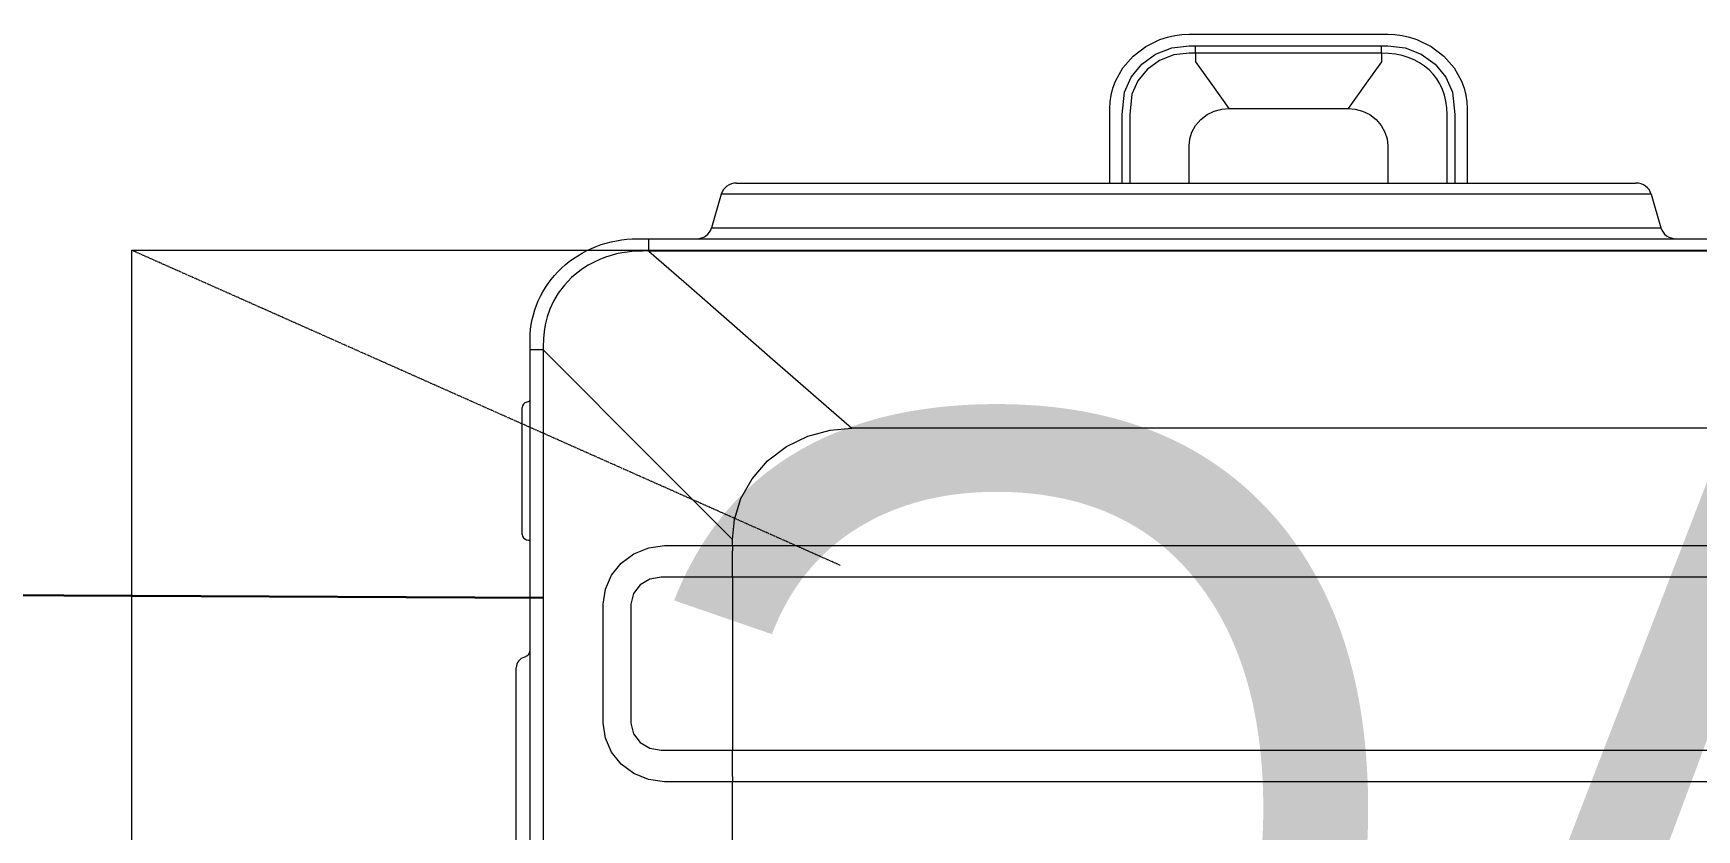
# Model space of a CAD drawing. Header units: millimetres. Extents: x -297 to 39764, y -29258 to 20315.
# Drawn here: x 13789.5 to 14209.3, y -15606.6 to -15405.6 of the extents above; entities that cross this region are included whole.
import ezdxf

# ---------------------------------------------------------------- set-up
doc = ezdxf.new("R2010")
doc.units = ezdxf.units.MM
doc.linetypes.add('DASH', pattern=[0.35, 0.25, -0.1])
doc.layers.get('Defpoints').update_dxf_attribs({"color": 250})
doc.layers.add('.ZT-空调.检修口', color=52, linetype='Continuous')
doc.layers.add('P-轴号.索引', color=53, linetype='Continuous')
for name, color, linetype, lineweight in [('ACS_DLJ_QYG', 1, 'Continuous', 30), ('ACS_DLJ_SWJ', 9, 'Continuous', 0), ('通风道', 251, 'Continuous', 18)]:
    doc.layers.add(name, color=color, linetype=linetype, lineweight=lineweight)
doc.styles.get("Standard").update_dxf_attribs({"font": 'arial.ttf'})
doc.styles.add('文字样式', font='', dxfattribs={"width": 0.75})
doc.styles.get('文字样式').set_extended_font_data('SimSun')
doc.dimstyles.new('沈阳府1-40(轴距)', dxfattribs={"dimscale": 40, "dimtxt": 3, "dimasz": 1, "dimexe": 0.8, "dimexo": 1, "dimgap": 0.5, "dimtad": 1, "dimdec": 0, "dimrnd": 5, "dimtxsty": '文字样式', "dimblk": 'ARCHTICK', "dimcen": 1, "dimdle": 0.55, "dimclrd": 252, "dimclre": 252, "dimclrt": 53, "dimadec": 0, "dimazin": 0, "dimtfac": 1, "dimtdec": 0, "dimtix": 1, "dimtmove": 2, "dimatfit": 3, "dimfxl": 3, "dimfxlon": 1, "dimarcsym": 0})

# ---------------------------------------------------------------- blocks, each defined once
blk = doc.blocks.new('_ArchTick')
at = {"color": 0, "linetype": 'ByBlock', "const_width": 0.4}
blk.add_lwpolyline([(-0.5, -0.5), (0.5, 0.5)], dxfattribs=at)
blk = doc.blocks.new('*D133')
at = {"layer": 'Defpoints', "color": 0, "transparency": 16777216}
for p in [(19861.91, -14429.73), (6861.91, -14765.4), (19861.91, -15864.21)]:
    blk.add_point(p, dxfattribs=at)
at = {"layer": 'P-轴号.索引', "color": 252, "lineweight": -2}
for p, q in [((6861.91, -14549.73), (6861.91, -14397.73)), ((19861.91, -14549.73), (19861.91, -14397.73)), ((6839.91, -14429.73), (19883.91, -14429.73))]:
    blk.add_line(p, q, dxfattribs=at)
at = {"layer": 'P-轴号.索引', "color": 252, "lineweight": -2, "xscale": 40, "yscale": 40, "zscale": 40, "rotation": 180}
blk.add_blockref('_ArchTick', (6861.91, -14429.73), dxfattribs=at)
at = {"layer": 'P-轴号.索引', "color": 252, "lineweight": -2, "xscale": 40, "yscale": 40, "zscale": 40}
blk.add_blockref('_ArchTick', (19861.91, -14429.73), dxfattribs=at)
at = {"layer": 'P-轴号.索引', "color": 53, "insert": (13361.91, -14349.73), "char_height": 120, "attachment_point": 5, "style": '文字样式'}
blk.add_mtext('13000', dxfattribs=at)
blk = doc.blocks.new('*D136')
at = {"layer": 'Defpoints', "color": 0, "transparency": 16777216}
for p in [(12711.91, -14765.4), (12711.91, -15565.4), (15361.91, -15565.4)]:
    blk.add_point(p, dxfattribs=at)
at = {"layer": 'P-轴号.索引', "color": 252, "lineweight": -2}
for p, q in [((12711.91, -14885.4), (12711.91, -14733.4)), ((15361.91, -14885.4), (15361.91, -14733.4)), ((15383.91, -14765.4), (12689.91, -14765.4))]:
    blk.add_line(p, q, dxfattribs=at)
at = {"layer": 'P-轴号.索引', "color": 252, "lineweight": -2, "xscale": 40, "yscale": 40, "zscale": 40, "rotation": 180}
blk.add_blockref('_ArchTick', (12711.91, -14765.4), dxfattribs=at)
at = {"layer": 'P-轴号.索引', "color": 252, "lineweight": -2, "xscale": 40, "yscale": 40, "zscale": 40}
blk.add_blockref('_ArchTick', (15361.91, -14765.4), dxfattribs=at)
at = {"layer": 'P-轴号.索引', "color": 53, "insert": (14036.91, -14685.4), "char_height": 120, "attachment_point": 5, "style": '文字样式'}
blk.add_mtext('2650', dxfattribs=at)
blk = doc.blocks.new('*U4')
at = {"layer": '通风道', "linetype": 'DASH', "extrusion": (-0.00549, -0.003529, 0.999979)}
blk.add_line((571.18, 220.48, 0.09), (749.99, 300, 1.46), dxfattribs=at)
at = {"layer": '通风道', "extrusion": (-0.00549, -0.003529, 0.999979), "elevation": -3.71}
blk.add_lwpolyline([(-0.01, -0.01), (749.99, -0.01), (749.99, 299.99), (-0.01, 299.99)], close=True, dxfattribs=at)
at = {"layer": '通风道'}
blk.add_text('AC', height=200, rotation=0.0004, dxfattribs=at).set_placement((237.45, 58.2))
blk = doc.blocks.new('retrrrrrrrr')
at = {"layer": 'ACS_DLJ_QYG', "color": 250}
blk.add_line((-85782.91379, 19427.12686), (-85349.13621, 19425.17388, 1.04893), dxfattribs=at)
at = {"layer": 'ACS_DLJ_SWJ', "color": 250, "lineweight": 5}
for p, q in [((-85197.09269, 19564.26732, 1.04893), (-85193.49946, 19566.01396, 1.04893)), ((-85193.49946, 19566.01396, 1.04893), (-85191.63209, 19566.60639, 1.04893)), ((-85191.63209, 19566.60639, 1.04893), (-85189.76989, 19567.01642, 1.04893)), ((-85189.76989, 19567.01642, 1.04893), (-85187.94307, 19567.25371, 1.04893)), ((-85187.94307, 19567.25371, 1.04893), (-85186.12316, 19567.32958, 1.04893)), ((-85186.12316, 19567.32958, 1.04893), (-85136.02676, 19567.32958, 1.04893)), ((-85136.02676, 19567.32958, 1.04893), (-85134.20771, 19567.25371, 1.04893)), ((-85134.20771, 19567.25371, 1.04893), (-85132.3809, 19567.01642, 1.04893)), ((-85132.3809, 19567.01642, 1.04893), (-85130.5187, 19566.60639, 1.04893)), ((-85130.5187, 19566.60639, 1.04893), (-85128.65132, 19566.01396, 1.04893)), ((-85128.65132, 19566.01396, 1.04893), (-85125.05809, 19564.26732, 1.04893)), ((-85202.88725, 19558.8466, 1.04893), (-85200.29243, 19561.83946, 1.04893)), ((-85200.29243, 19561.83946, 1.04893), (-85197.09269, 19564.26732, 1.04893)), ((-85198.09542, 19559.78611, 1.04893), (-85194.58503, 19562.30114, 1.04893)), ((-85194.58503, 19562.30114, 1.04893), (-85190.52495, 19563.87989, 1.04893)), ((-85190.00978, 19562.10258, 1.04893), (-85193.60129, 19560.70785, 1.04893)), ((-85190.52495, 19563.87989, 1.04893), (-85186.14387, 19564.43681, 1.04893)), ((-85186.13697, 19562.59171, 1.04893), (-85190.00978, 19562.10258, 1.04893)), ((-85186.14387, 19564.43681, 1.04893), (-85185.3448, 19564.43843, 1.04893)), ((-85185.34221, 19562.59332, 1.04893), (-85186.13697, 19562.59171, 1.04893)), ((-85185.3448, 19564.43843, 1.04893), (-85184.54486, 19564.43843, 1.04893)), ((-85184.54745, 19562.59332, 1.04893), (-85185.34221, 19562.59332, 1.04893)), ((-85184.54745, 19562.8064, 1.04893), (-85184.54659, 19562.98397, 1.04893)), ((-85184.54745, 19562.67403, 1.04893), (-85184.54745, 19562.8064, 1.04893)), ((-85184.54745, 19562.59332, 1.04893), (-85184.54745, 19562.67403, 1.04893)), ((-85171.09441, 19562.59332, 1.04893), (-85184.54745, 19562.59332, 1.04893)), ((-85184.54745, 19562.59332, 1.04893), (-85184.54659, 19562.57556, 1.04893)), ((-85184.54659, 19563.2019, 1.04893), (-85184.54573, 19563.45695, 1.04893)), ((-85184.54659, 19562.98397, 1.04893), (-85184.54659, 19563.2019, 1.04893)), ((-85184.54659, 19562.57556, 1.04893), (-85184.54573, 19562.55619, 1.04893)), ((-85184.54573, 19564.00581, 1.04893), (-85184.54486, 19564.28185, 1.04893)), ((-85184.54573, 19563.73945, 1.04893), (-85184.54573, 19564.00581, 1.04893)), ((-85184.54573, 19563.45695, 1.04893), (-85184.54573, 19563.73945, 1.04893)), ((-85184.54573, 19562.55619, 1.04893), (-85184.54141, 19562.38508, 1.04893)), ((-85184.54486, 19564.43843, 1.04893), (-85179.03594, 19564.43843, 1.04893)), ((-85184.54486, 19564.35933, 1.04893), (-85184.54486, 19564.43843, 1.04893)), ((-85184.54486, 19564.28185, 1.04893), (-85184.54486, 19564.35933, 1.04893)), ((-85184.54141, 19562.38508, 1.04893), (-85184.53796, 19562.12841, 1.04893)), ((-85184.53796, 19562.12841, 1.04893), (-85184.53365, 19561.79264, 1.04893)), ((-85184.53365, 19561.79264, 1.04893), (-85184.53106, 19561.38746, 1.04893)), ((-85179.03594, 19564.43843, 1.04893), (-85173.52614, 19564.43843, 1.04893)), ((-85173.52614, 19564.43843, 1.04893), (-85155.56603, 19564.43843, 1.04893)), ((-85157.64137, 19562.59332, 1.04893), (-85171.09441, 19562.59332, 1.04893)), ((-85149.62564, 19562.59332, 1.04893), (-85157.64137, 19562.59332, 1.04893)), ((-85155.56603, 19564.43843, 1.04893), (-85137.60592, 19564.43843, 1.04893)), ((-85141.61077, 19562.59332, 1.04893), (-85149.62564, 19562.59332, 1.04893)), ((-85139.60705, 19562.59332, 1.04893), (-85141.61077, 19562.59332, 1.04893)), ((-85137.60247, 19562.59332, 1.04893), (-85139.60705, 19562.59332, 1.04893)), ((-85137.61628, 19561.79264, 1.04893), (-85137.61973, 19561.38746, 1.04893)), ((-85137.61283, 19562.12841, 1.04893), (-85137.61628, 19561.79264, 1.04893)), ((-85137.60851, 19562.38508, 1.04893), (-85137.61283, 19562.12841, 1.04893)), ((-85137.6042, 19562.55619, 1.04893), (-85137.60851, 19562.38508, 1.04893)), ((-85137.60592, 19564.43843, 1.04893), (-85136.80599, 19564.43843, 1.04893)), ((-85137.60506, 19564.35933, 1.04893), (-85137.60592, 19564.43843, 1.04893)), ((-85137.60506, 19564.28185, 1.04893), (-85137.60506, 19564.35933, 1.04893)), ((-85137.60506, 19564.00581, 1.04893), (-85137.60506, 19564.28185, 1.04893)), ((-85137.6042, 19563.73945, 1.04893), (-85137.60506, 19564.00581, 1.04893)), ((-85137.6042, 19563.45695, 1.04893), (-85137.6042, 19563.73945, 1.04893)), ((-85137.60333, 19563.2019, 1.04893), (-85137.6042, 19563.45695, 1.04893)), ((-85137.60333, 19562.57556, 1.04893), (-85137.6042, 19562.55619, 1.04893)), ((-85137.60333, 19562.98397, 1.04893), (-85137.60333, 19563.2019, 1.04893)), ((-85137.60333, 19562.8064, 1.04893), (-85137.60333, 19562.98397, 1.04893)), ((-85137.60247, 19562.67403, 1.04893), (-85137.60333, 19562.8064, 1.04893)), ((-85137.60247, 19562.59332, 1.04893), (-85137.60333, 19562.57556, 1.04893)), ((-85137.60247, 19562.59332, 1.04893), (-85137.60247, 19562.67403, 1.04893)), ((-85136.80599, 19564.43843, 1.04893), (-85136.00605, 19564.43681, 1.04893)), ((-85136.00605, 19564.43681, 1.04893), (-85131.62497, 19563.87989, 1.04893)), ((-85131.62497, 19563.87989, 1.04893), (-85127.56231, 19562.29952, 1.04893)), ((-85127.56231, 19562.29952, 1.04893), (-85124.05278, 19559.78449, 1.04893)), ((-85125.05809, 19564.26732, 1.04893), (-85121.8575, 19561.83946, 1.04893)), ((-85121.8575, 19561.83946, 1.04893), (-85119.26353, 19558.8466, 1.04893)), ((-85204.75463, 19555.4857, 1.04893), (-85202.88725, 19558.8466, 1.04893)), ((-85200.78343, 19556.5043, 1.04893), (-85198.09542, 19559.78611, 1.04893)), ((-85196.70438, 19558.48501, 1.04893), (-85199.08088, 19555.58255, 1.04893)), ((-85193.60129, 19560.70785, 1.04893), (-85196.70438, 19558.48501, 1.04893)), ((-85184.53192, 19560.4189, 1.04893), (-85184.53796, 19560.4189, 1.04893)), ((-85184.52674, 19560.4189, 1.04893), (-85184.53192, 19560.4189, 1.04893)), ((-85184.53106, 19561.38746, 1.04893), (-85184.52847, 19560.92578, 1.04893)), ((-85184.52847, 19560.92578, 1.04893), (-85184.52674, 19560.4189, 1.04893)), ((-85184.5207, 19560.40276, 1.04893), (-85184.52674, 19560.4189, 1.04893)), ((-85184.51466, 19560.38823, 1.04893), (-85184.5207, 19560.40276, 1.04893)), ((-85184.51466, 19560.38823, 1.04893), (-85180.23799, 19554.38638, 1.04893)), ((-85137.63526, 19560.38823, 1.04893), (-85141.91279, 19554.38638, 1.04893)), ((-85137.62922, 19560.40276, 1.04893), (-85137.63526, 19560.38823, 1.04893)), ((-85137.62404, 19560.4189, 1.04893), (-85137.62922, 19560.40276, 1.04893)), ((-85137.62145, 19560.92578, 1.04893), (-85137.62404, 19560.4189, 1.04893)), ((-85137.618, 19560.4189, 1.04893), (-85137.62404, 19560.4189, 1.04893)), ((-85137.61973, 19561.38746, 1.04893), (-85137.62145, 19560.92578, 1.04893)), ((-85137.61196, 19560.4189, 1.04893), (-85137.618, 19560.4189, 1.04893)), ((-85124.05278, 19559.78449, 1.04893), (-85121.36476, 19556.50269, 1.04893)), ((-85119.26353, 19558.8466, 1.04893), (-85117.39616, 19555.4857, 1.04893)), ((-85205.82725, 19551.99726, 1.04893), (-85205.38888, 19553.73906, 1.04893)), ((-85205.38888, 19553.73906, 1.04893), (-85204.75463, 19555.4857, 1.04893)), ((-85202.47391, 19552.70431, 1.04893), (-85200.78343, 19556.5043, 1.04893)), ((-85199.08088, 19555.58255, 1.04893), (-85200.57374, 19552.22326, 1.04893)), ((-85180.23799, 19554.38638, 1.04893), (-85176.10371, 19548.58631, 1.04893)), ((-85141.91279, 19554.38638, 1.04893), (-85146.04622, 19548.58631, 1.04893)), ((-85121.36476, 19556.50269, 1.04893), (-85119.67601, 19552.70431, 1.04893)), ((-85117.39616, 19555.4857, 1.04893), (-85116.76105, 19553.73906, 1.04893)), ((-85116.76105, 19553.73906, 1.04893), (-85116.32354, 19551.99726, 1.04893)), ((-85206.16206, 19548.58631, 1.04893), (-85206.08008, 19550.28775, 1.04893)), ((-85206.08008, 19550.28775, 1.04893), (-85205.82725, 19551.99726, 1.04893)), ((-85203.07019, 19547.11087, 1.04893), (-85202.47391, 19552.70431, 1.04893)), ((-85200.57374, 19552.22326, 1.04893), (-85201.09754, 19547.1141, 1.04893)), ((-85119.67601, 19552.70431, 1.04893), (-85119.08059, 19547.11087, 1.04893)), ((-85116.32354, 19551.99726, 1.04893), (-85116.06984, 19550.28775, 1.04893)), ((-85116.06984, 19550.28775, 1.04893), (-85115.98873, 19548.58631, 1.04893)), ((-85206.16206, 19529.78493, 1.04893), (-85206.16206, 19548.58631, 1.04893)), ((-85203.07019, 19539.88218, 1.04893), (-85203.07019, 19547.11087, 1.04893)), ((-85201.09754, 19547.1141, 1.04893), (-85201.09754, 19545.23832, 1.04893)), ((-85201.09754, 19545.23832, 1.04893), (-85201.09754, 19543.36416, 1.04893)), ((-85184.4905, 19544.34402, 1.04893), (-85183.18834, 19545.84206, 1.04893)), ((-85183.18834, 19545.84206, 1.04893), (-85181.58675, 19547.05922, 1.04893)), ((-85181.58675, 19547.05922, 1.04893), (-85179.79186, 19547.92931, 1.04893)), ((-85179.79186, 19547.92931, 1.04893), (-85177.92707, 19548.42973, 1.04893)), ((-85177.92707, 19548.42973, 1.04893), (-85176.10371, 19548.58631, 1.04893)), ((-85176.10371, 19548.58631, 1.04893), (-85161.07496, 19548.58631, 1.04893)), ((-85161.07496, 19548.58631, 1.04893), (-85146.04622, 19548.58631, 1.04893)), ((-85146.04622, 19548.58631, 1.04893), (-85144.22285, 19548.42973, 1.04893)), ((-85144.22285, 19548.42973, 1.04893), (-85142.35806, 19547.92931, 1.04893)), ((-85142.35806, 19547.92931, 1.04893), (-85140.56404, 19547.05922, 1.04893)), ((-85140.56404, 19547.05922, 1.04893), (-85138.96158, 19545.84206, 1.04893)), ((-85138.96158, 19545.84206, 1.04893), (-85137.66029, 19544.34402, 1.04893)), ((-85121.05325, 19544.10026, 1.04893), (-85121.05325, 19547.1141, 1.04893)), ((-85119.08059, 19547.11087, 1.04893), (-85119.08059, 19541.95813, 1.04893)), ((-85115.98873, 19548.58631, 1.04893), (-85115.98873, 19529.78009, 1.04893)), ((-85201.09754, 19543.36416, 1.04893), (-85201.09754, 19529.78493, 1.04893)), ((-85186.12316, 19539.21549, 1.04893), (-85185.95575, 19540.92015, 1.04893)), ((-85185.95575, 19540.92015, 1.04893), (-85185.41987, 19542.66518, 1.04893)), ((-85185.41987, 19542.66518, 1.04893), (-85184.4905, 19544.34402, 1.04893)), ((-85137.66029, 19544.34402, 1.04893), (-85136.73091, 19542.66518, 1.04893)), ((-85136.73091, 19542.66518, 1.04893), (-85136.19417, 19540.92015, 1.04893)), ((-85136.19417, 19540.92015, 1.04893), (-85136.02676, 19539.21549, 1.04893)), ((-85121.05238, 19541.08804, 1.04893), (-85121.05325, 19544.10026, 1.04893)), ((-85121.05238, 19529.78493, 1.04893), (-85121.05238, 19541.08804, 1.04893)), ((-85119.08059, 19541.95813, 1.04893), (-85119.07973, 19536.80538, 1.04893)), ((-85203.07019, 19532.65348, 1.04893), (-85203.07019, 19539.88218, 1.04893)), ((-85186.12316, 19529.78493, 1.04893), (-85186.12316, 19539.21549, 1.04893)), ((-85136.02676, 19539.21549, 1.04893), (-85136.02676, 19529.78493, 1.04893)), ((-85119.07973, 19536.80538, 1.04893), (-85119.07973, 19529.78493, 1.04893)), ((-85203.07019, 19529.78493, 1.04893), (-85203.07019, 19532.65348, 1.04893)), ((-85300.34542, 19529.78493, 1.04893), (-85299.82594, 19529.78493, 1.04893)), ((-85299.82594, 19529.78493, 1.04893), (-85298.27612, 19529.78493, 1.04893)), ((-85298.27612, 19529.78493, 1.04893), (-85295.72272, 19529.78493, 1.04893)), ((-85295.72272, 19529.78493, 1.04893), (-85292.20974, 19529.78493, 1.04893)), ((-85292.20974, 19529.78493, 1.04893), (-85287.79673, 19529.78493, 1.04893)), ((-85287.79673, 19529.78493, 1.04893), (-85282.55876, 19529.78493, 1.04893)), ((-85282.55876, 19529.78493, 1.04893), (-85276.58644, 19529.78493, 1.04893)), ((-85276.58644, 19529.78493, 1.04893), (-85269.98159, 19529.78493, 1.04893)), ((-85269.98159, 19529.78493, 1.04893), (-85262.85726, 19529.78493, 1.04893)), ((-85262.85726, 19529.78493, 1.04893), (-85255.33512, 19529.78493, 1.04893)), ((-85255.33512, 19529.78493, 1.04893), (-85247.54461, 19529.78493, 1.04893)), ((-85247.54461, 19529.78493, 1.04893), (-85239.61776, 19529.78493, 1.04893)), ((-85239.61776, 19529.78493, 1.04893), (-85134.13091, 19529.78493, 1.04893)), ((-85134.13091, 19529.78493, 1.04893), (-85126.20492, 19529.78493, 1.04893)), ((-85126.20492, 19529.78493, 1.04893), (-85118.41355, 19529.78493, 1.04893)), ((-85118.41355, 19529.78493, 1.04893), (-85110.89141, 19529.78493, 1.04893)), ((-85110.89141, 19529.78493, 1.04893), (-85103.76708, 19529.78493, 1.04893)), ((-85103.76708, 19529.78493, 1.04893), (-85097.16224, 19529.78493, 1.04893)), ((-85097.16224, 19529.78493, 1.04893), (-85091.19078, 19529.78493, 1.04893)), ((-85091.19078, 19529.78493, 1.04893), (-85085.95281, 19529.78493, 1.04893)), ((-85085.95281, 19529.78493, 1.04893), (-85081.5398, 19529.78493, 1.04893)), ((-85081.5398, 19529.78493, 1.04893), (-85078.02595, 19529.78493, 1.04893)), ((-85078.02595, 19529.78493, 1.04893), (-85075.47342, 19529.78493, 1.04893)), ((-85075.47342, 19529.78493, 1.04893), (-85073.9236, 19529.78493, 1.04893)), ((-85073.9236, 19529.78493, 1.04893), (-85073.40411, 19529.78493, 1.04893)), ((-85304.21652, 19527.00677, 1.04893), (-85306.6517, 19518.50604, 1.04893)), ((-85303.66424, 19527.00677, 1.04893), (-85304.21652, 19527.00677, 1.04893)), ((-85302.01519, 19527.00677, 1.04893), (-85303.66424, 19527.00677, 1.04893)), ((-85299.29955, 19527.00677, 1.04893), (-85302.01519, 19527.00677, 1.04893)), ((-85295.56222, 19527.00677, 1.04893), (-85299.29955, 19527.00677, 1.04893)), ((-85290.86703, 19527.00677, 1.04893), (-85295.56222, 19527.00677, 1.04893)), ((-85285.29597, 19527.00677, 1.04893), (-85290.86703, 19527.00677, 1.04893)), ((-85278.94309, 19527.00677, 1.04893), (-85285.29597, 19527.00677, 1.04893)), ((-85271.91714, 19527.00677, 1.04893), (-85278.94309, 19527.00677, 1.04893)), ((-85264.33891, 19527.00677, 1.04893), (-85271.91714, 19527.00677, 1.04893)), ((-85256.33785, 19527.00677, 1.04893), (-85264.33891, 19527.00677, 1.04893)), ((-85248.05029, 19527.00677, 1.04893), (-85256.33785, 19527.00677, 1.04893)), ((-85239.61776, 19527.00677, 1.04893), (-85248.05029, 19527.00677, 1.04893)), ((-85134.13091, 19527.00677, 1.04893), (-85239.61776, 19527.00677, 1.04893)), ((-85125.69925, 19527.00677, 1.04893), (-85134.13091, 19527.00677, 1.04893)), ((-85117.41169, 19527.00677, 1.04893), (-85125.69925, 19527.00677, 1.04893)), ((-85109.41063, 19527.00677, 1.04893), (-85117.41169, 19527.00677, 1.04893)), ((-85101.83154, 19527.00677, 1.04893), (-85109.41063, 19527.00677, 1.04893)), ((-85094.80644, 19527.00677, 1.04893), (-85101.83154, 19527.00677, 1.04893)), ((-85088.45357, 19527.00677, 1.04893), (-85094.80644, 19527.00677, 1.04893)), ((-85082.88165, 19527.00677, 1.04893), (-85088.45357, 19527.00677, 1.04893)), ((-85078.18732, 19527.00677, 1.04893), (-85082.88165, 19527.00677, 1.04893)), ((-85074.44998, 19527.00677, 1.04893), (-85078.18732, 19527.00677, 1.04893)), ((-85071.73349, 19527.00677, 1.04893), (-85074.44998, 19527.00677, 1.04893)), ((-85070.0853, 19527.00677, 1.04893), (-85071.73349, 19527.00677, 1.04893)), ((-85069.53302, 19527.00677, 1.04893), (-85070.0853, 19527.00677, 1.04893)), ((-85069.53302, 19527.00677, 1.04893), (-85067.09784, 19518.50604, 1.04893)), ((-85329.3605, 19515.45668, 1.04893), (-85328.04194, 19515.60681, 1.04893)), ((-85328.04194, 19515.60681, 1.04893), (-85326.71821, 19515.68591, 1.04893)), ((-85326.71821, 19515.68591, 1.04893), (-85325.39017, 19515.72788, 1.04893)), ((-85325.39017, 19515.72788, 1.04893), (-85323.98446, 19515.72788, 1.04893)), ((-85323.98446, 19515.72788, 1.04893), (-85322.57875, 19515.72788, 1.04893)), ((-85322.57875, 19515.72788, 1.04893), (-85139.73563, 19515.72788, 1.04893)), ((-85322.57875, 19515.72788, 1.04893), (-85322.57271, 19515.51964, 1.04893)), ((-85306.6517, 19518.50604, 1.04893), (-85306.07871, 19518.50604, 1.04893)), ((-85306.07871, 19518.50604, 1.04893), (-85304.36753, 19518.50604, 1.04893)), ((-85304.36753, 19518.50604, 1.04893), (-85301.54921, 19518.50604, 1.04893)), ((-85301.54921, 19518.50604, 1.04893), (-85297.67121, 19518.50604, 1.04893)), ((-85297.67121, 19518.50604, 1.04893), (-85292.79912, 19518.50604, 1.04893)), ((-85292.79912, 19518.50604, 1.04893), (-85287.01837, 19518.50604, 1.04893)), ((-85287.01837, 19518.50604, 1.04893), (-85280.4256, 19518.50604, 1.04893)), ((-85280.4256, 19518.50604, 1.04893), (-85273.13473, 19518.50604, 1.04893)), ((-85273.13473, 19518.50604, 1.04893), (-85265.27087, 19518.50604, 1.04893)), ((-85265.27087, 19518.50604, 1.04893), (-85256.96778, 19518.50604, 1.04893)), ((-85256.96778, 19518.50604, 1.04893), (-85248.36785, 19518.50604, 1.04893)), ((-85248.36785, 19518.50604, 1.04893), (-85239.61776, 19518.50604, 1.04893)), ((-85239.61776, 19518.50604, 1.04893), (-85134.13091, 19518.50604, 1.04893)), ((-85139.73563, 19515.72788, 1.04893), (-84956.89337, 19515.72788, 1.04893)), ((-85134.13091, 19518.50604, 1.04893), (-85125.38169, 19518.50604, 1.04893)), ((-85125.38169, 19518.50604, 1.04893), (-85116.78176, 19518.50604, 1.04893)), ((-85116.78176, 19518.50604, 1.04893), (-85108.47867, 19518.50604, 1.04893)), ((-85108.47867, 19518.50604, 1.04893), (-85100.61395, 19518.50604, 1.04893)), ((-85100.61395, 19518.50604, 1.04893), (-85093.32393, 19518.50604, 1.04893)), ((-85093.32393, 19518.50604, 1.04893), (-85086.73117, 19518.50604, 1.04893)), ((-85086.73117, 19518.50604, 1.04893), (-85080.94955, 19518.50604, 1.04893)), ((-85080.94955, 19518.50604, 1.04893), (-85076.07833, 19518.50604, 1.04893)), ((-85076.07833, 19518.50604, 1.04893), (-85072.20033, 19518.50604, 1.04893)), ((-85072.20033, 19518.50604, 1.04893), (-85069.38201, 19518.50604, 1.04893)), ((-85069.38201, 19518.50604, 1.04893), (-85067.67082, 19518.50604, 1.04893)), ((-85067.67082, 19518.50604, 1.04893), (-85067.09784, 19518.50604, 1.04893)), ((-85341.5062, 19510.74786, 1.04893), (-85340.42064, 19511.46298, 1.04893)), ((-85340.42064, 19511.46298, 1.04893), (-85339.29883, 19512.12806, 1.04893)), ((-85339.29883, 19512.12806, 1.04893), (-85338.14337, 19512.73987, 1.04893)), ((-85338.14337, 19512.73987, 1.04893), (-85336.95771, 19513.29841, 1.04893)), ((-85336.95771, 19513.29841, 1.04893), (-85335.74357, 19513.80206, 1.04893)), ((-85335.74357, 19513.80206, 1.04893), (-85334.50527, 19514.24921, 1.04893)), ((-85334.50527, 19514.24921, 1.04893), (-85333.24367, 19514.63825, 1.04893)), ((-85332.02004, 19511.54047, 1.04893), (-85333.4059, 19511.09493, 1.04893)), ((-85333.24367, 19514.63825, 1.04893), (-85331.96395, 19514.96917, 1.04893)), ((-85330.60656, 19511.90852, 1.04893), (-85332.02004, 19511.54047, 1.04893)), ((-85331.96395, 19514.96917, 1.04893), (-85330.6687, 19515.24199, 1.04893)), ((-85330.6687, 19515.24199, 1.04893), (-85329.3605, 19515.45668, 1.04893)), ((-85329.29146, 19512.17972, 1.04893), (-85330.60656, 19511.90852, 1.04893)), ((-85327.96255, 19512.37827, 1.04893), (-85329.29146, 19512.17972, 1.04893)), ((-85326.73979, 19512.49289, 1.04893), (-85327.96255, 19512.37827, 1.04893)), ((-85325.51184, 19512.57199, 1.04893), (-85326.73979, 19512.49289, 1.04893)), ((-85324.76109, 19512.59943, 1.04893), (-85325.51184, 19512.57199, 1.04893)), ((-85324.01035, 19512.62687, 1.04893), (-85324.76109, 19512.59943, 1.04893)), ((-85323.28894, 19512.65593, 1.04893), (-85324.01035, 19512.62687, 1.04893)), ((-85322.56753, 19512.6866, 1.04893), (-85323.28894, 19512.65593, 1.04893)), ((-85322.57271, 19515.51964, 1.04893), (-85322.56667, 19514.89492, 1.04893)), ((-85322.56667, 19514.89492, 1.04893), (-85322.56063, 19513.89407, 1.04893)), ((-85322.56063, 19513.89407, 1.04893), (-85322.55459, 19512.68498, 1.04893)), ((-85322.52956, 19512.664, 1.04893), (-85322.54251, 19512.68498, 1.04893)), ((-85322.51662, 19512.6414, 1.04893), (-85322.52956, 19512.664, 1.04893)), ((-85322.52266, 19512.63656, 1.04893), (-85312.39189, 19503.83234, 1.04893)), ((-85078.48331, 19512.63656, 1.04893), (-85322.51662, 19512.63171, 1.04893)), ((-84834.44913, 19512.64301, 1.04893), (-85078.48331, 19512.63656, 1.04893)), ((-85346.30235, 19506.47651, 1.04893), (-85345.43511, 19507.41601, 1.04893)), ((-85345.43511, 19507.41601, 1.04893), (-85344.52041, 19508.31516, 1.04893)), ((-85344.52041, 19508.31516, 1.04893), (-85343.55911, 19509.17234, 1.04893)), ((-85343.55911, 19509.17234, 1.04893), (-85342.55293, 19509.9827, 1.04893)), ((-85342.55293, 19509.9827, 1.04893), (-85341.5062, 19510.74786, 1.04893)), ((-85339.18924, 19508.16019, 1.04893), (-85340.61998, 19507.09639, 1.04893)), ((-85337.77577, 19509.06095, 1.04893), (-85339.18924, 19508.16019, 1.04893)), ((-85336.29757, 19509.86647, 1.04893), (-85337.77577, 19509.06095, 1.04893)), ((-85334.87288, 19510.52509, 1.04893), (-85336.29757, 19509.86647, 1.04893)), ((-85333.4059, 19511.09493, 1.04893), (-85334.87288, 19510.52509, 1.04893)), ((-85349.24839, 19502.35205, 1.04893), (-85348.59429, 19503.432, 1.04893)), ((-85348.59429, 19503.432, 1.04893), (-85347.8841, 19504.48127, 1.04893)), ((-85347.8841, 19504.48127, 1.04893), (-85347.11955, 19505.49665, 1.04893)), ((-85347.11955, 19505.49665, 1.04893), (-85346.30235, 19506.47651, 1.04893)), ((-85343.76103, 19504.05349, 1.04893), (-85345.32466, 19501.9953, 1.04893)), ((-85341.96097, 19505.93411, 1.04893), (-85343.76103, 19504.05349, 1.04893)), ((-85340.61998, 19507.09639, 1.04893), (-85341.96097, 19505.93411, 1.04893)), ((-85312.39189, 19503.83234, 1.04893), (-85302.18864, 19494.94095, 1.04893)), ((-85351.27713, 19497.76914, 1.04893), (-85350.8612, 19498.94756, 1.04893)), ((-85350.8612, 19498.94756, 1.04893), (-85350.38314, 19500.10661, 1.04893)), ((-85350.38314, 19500.10661, 1.04893), (-85349.84553, 19501.24305, 1.04893)), ((-85349.84553, 19501.24305, 1.04893), (-85349.24839, 19502.35205, 1.04893)), ((-85346.51118, 19500.01298, 1.04893), (-85347.48543, 19497.93057, 1.04893)), ((-85345.32466, 19501.9953, 1.04893), (-85346.51118, 19500.01298, 1.04893)), ((-85352.15214, 19494.13704, 1.04893), (-85351.9226, 19495.36066, 1.04893)), ((-85351.9226, 19495.36066, 1.04893), (-85351.63093, 19496.57297, 1.04893)), ((-85351.63093, 19496.57297, 1.04893), (-85351.27713, 19497.76914, 1.04893)), ((-85348.16714, 19496.01443, 1.04893), (-85348.65038, 19494.05148, 1.04893)), ((-85347.48543, 19497.93057, 1.04893), (-85348.16714, 19496.01443, 1.04893)), ((-85302.18864, 19494.94095, 1.04893), (-85291.92843, 19485.98014, 1.04893)), ((-85352.44208, 19490.42584, 1.04893), (-85352.39721, 19491.66721, 1.04893)), ((-85352.44208, 19489.09729, 1.04893), (-85352.44208, 19490.42584, 1.04893)), ((-85352.39721, 19491.66721, 1.04893), (-85352.31178, 19492.90535, 1.04893)), ((-85352.31178, 19492.90535, 1.04893), (-85352.15214, 19494.13704, 1.04893)), ((-85349.06804, 19490.54045, 1.04893), (-85349.09651, 19489.83663, 1.04893)), ((-85348.90322, 19492.30162, 1.04893), (-85349.06804, 19490.54045, 1.04893)), ((-85348.65038, 19494.05148, 1.04893), (-85348.90322, 19492.30162, 1.04893)), ((-85352.44208, 19487.79619, 1.04893), (-85352.44208, 19489.09729, 1.04893)), ((-85352.44208, 19425.19809, 1.04893), (-85352.44208, 19487.79619, 1.04893)), ((-85352.44208, 19487.79619, 1.04893), (-85352.3998, 19487.79135, 1.04893)), ((-85352.3998, 19487.79135, 1.04893), (-85352.31955, 19487.78812, 1.04893)), ((-85352.31955, 19487.78812, 1.04893), (-85352.17889, 19487.78489, 1.04893)), ((-85352.17889, 19487.78489, 1.04893), (-85351.97869, 19487.78167, 1.04893)), ((-85351.97869, 19487.78167, 1.04893), (-85351.74829, 19487.77844, 1.04893)), ((-85351.74829, 19487.77844, 1.04893), (-85351.47819, 19487.77521, 1.04893)), ((-85351.47819, 19487.77521, 1.04893), (-85351.19947, 19487.77359, 1.04893)), ((-85351.19947, 19487.77359, 1.04893), (-85350.89054, 19487.77037, 1.04893)), ((-85350.89054, 19487.77037, 1.04893), (-85350.59714, 19487.76875, 1.04893)), ((-85350.59714, 19487.76875, 1.04893), (-85350.2839, 19487.76714, 1.04893)), ((-85350.2839, 19487.76714, 1.04893), (-85350.00086, 19487.76552, 1.04893)), ((-85350.00086, 19487.76552, 1.04893), (-85349.70574, 19487.76391, 1.04893)), ((-85349.70574, 19487.76391, 1.04893), (-85349.44945, 19487.76391, 1.04893)), ((-85349.44945, 19487.76391, 1.04893), (-85349.18885, 19487.76229, 1.04893)), ((-85349.15692, 19488.45966, 1.04893), (-85349.18971, 19487.78651, 1.04893)), ((-85349.18885, 19487.76229, 1.04893), (-85349.16555, 19487.74938, 1.04893)), ((-85349.16555, 19487.74938, 1.04893), (-85349.14225, 19487.73808, 1.04893)), ((-85349.12672, 19489.13442, 1.04893), (-85349.15692, 19488.45966, 1.04893)), ((-85349.13017, 19487.74938, 1.04893), (-85349.13621, 19425.17388, 1.04893)), ((-85349.13621, 19487.74292, 1.04893), (-85339.72426, 19478.26717, 1.04893)), ((-85349.09651, 19489.83663, 1.04893), (-85349.12672, 19489.13442, 1.04893)), ((-85291.92843, 19485.98014, 1.04893), (-85281.62335, 19476.97091, 1.04893)), ((-85339.72426, 19478.26717, 1.04893), (-85330.21738, 19468.72361, 1.04893)), ((-85353.33176, 19474.52207, 1.04893), (-85352.81314, 19474.65121, 1.04893)), ((-85281.62335, 19476.97091, 1.04893), (-85271.28634, 19467.93424, 1.04893)), ((-85354.4458, 19472.51714, 1.04893), (-85354.4458, 19473.16447, 1.04893)), ((-85354.4458, 19470.64298, 1.04893), (-85354.4458, 19472.51714, 1.04893)), ((-85354.4458, 19467.72438, 1.04893), (-85354.4458, 19470.64298, 1.04893)), ((-85354.4458, 19464.04546, 1.04893), (-85354.4458, 19467.72438, 1.04893)), ((-85330.21738, 19468.72361, 1.04893), (-85320.63716, 19459.12679, 1.04893)), ((-85287.73287, 19463.34487, 1.04893), (-85282.34993, 19465.95999, 1.04893)), ((-85282.34993, 19465.95999, 1.04893), (-85276.75902, 19467.46126, 1.04893)), ((-85276.75902, 19467.46126, 1.04893), (-85271.28634, 19467.93424, 1.04893)), ((-85052.86817, 19467.93424, 1.04893), (-85271.28634, 19467.93424, 1.04893)), ((-85354.4458, 19459.96782, 1.04893), (-85354.4458, 19464.04546, 1.04893)), ((-85292.54024, 19459.69985, 1.04893), (-85287.73287, 19463.34487, 1.04893)), ((-85354.4458, 19454.34532, 1.04893), (-85354.4458, 19459.96782, 1.04893)), ((-85320.63716, 19459.12679, 1.04893), (-85311.00603, 19449.48799, 1.04893)), ((-85296.43809, 19455.2025, 1.04893), (-85292.54024, 19459.69985, 1.04893)), ((-85354.4458, 19450.26768, 1.04893), (-85354.4458, 19454.34532, 1.04893)), ((-85299.23397, 19450.16921, 1.04893), (-85296.43809, 19455.2025, 1.04893)), ((-85354.4458, 19446.58877, 1.04893), (-85354.4458, 19450.26768, 1.04893)), ((-85311.00603, 19449.48799, 1.04893), (-85301.34383, 19439.82014, 1.04893)), ((-85300.83815, 19444.93898, 1.04893), (-85299.23397, 19450.16921, 1.04893)), ((-85354.4458, 19443.67017, 1.04893), (-85354.4458, 19446.58877, 1.04893)), ((-85301.34383, 19439.82014, 1.04893), (-85300.83815, 19444.93898, 1.04893)), ((-85354.4458, 19441.796, 1.04893), (-85354.4458, 19443.67017, 1.04893)), ((-85354.4458, 19441.15029, 1.04893), (-85354.4458, 19441.796, 1.04893)), ((-85353.33176, 19439.7927, 1.04893), (-85352.81314, 19439.66194, 1.04893)), ((-85329.44075, 19433.91192, 1.04893), (-85326.24878, 19436.23, 1.04893)), ((-85326.24878, 19436.23, 1.04893), (-85322.52439, 19437.7345, 1.04893)), ((-85322.52439, 19437.7345, 1.04893), (-85318.4902, 19438.34631, 1.04893)), ((-85318.4902, 19438.3447, 1.04893), (-85316.22329, 19438.34308, 1.04893)), ((-85316.22329, 19438.34308, 1.04893), (-85313.95206, 19438.34147, 1.04893)), ((-85313.95206, 19438.34147, 1.04893), (-85311.67739, 19438.33824, 1.04893)), ((-85311.67739, 19438.33824, 1.04893), (-85309.3984, 19438.33501, 1.04893)), ((-85309.3984, 19438.33501, 1.04893), (-85307.11854, 19438.33178, 1.04893)), ((-85307.11854, 19438.33178, 1.04893), (-85304.8361, 19438.33017, 1.04893)), ((-85304.8361, 19438.33017, 1.04893), (-85303.0904, 19438.32855, 1.04893)), ((-85303.0904, 19438.32855, 1.04893), (-85301.34383, 19438.32855, 1.04893)), ((-85301.34383, 19439.07435, 1.04893), (-85301.34383, 19439.82014, 1.04893)), ((-85301.34383, 19438.32855, 1.04893), (-85301.34383, 19439.07435, 1.04893)), ((-85301.34383, 19438.32855, 1.04893), (-85301.34383, 19437.61182, 1.04893)), ((-85301.34383, 19438.32855, 1.04893), (-84363.547, 19438.32855, 1.04893)), ((-85301.34383, 19437.61182, 1.04893), (-85301.34383, 19437.00324, 1.04893)), ((-85301.34383, 19435.01446, 1.04893), (-85301.34383, 19437.00324, 1.04893)), ((-85331.89319, 19430.88032, 1.04893), (-85329.44075, 19433.91192, 1.04893)), ((-85301.34469, 19430.37667, 1.04893), (-85301.34383, 19431.81014, 1.04893)), ((-85301.34383, 19433.0273, 1.04893), (-85301.34383, 19435.01446, 1.04893)), ((-85301.34383, 19431.81014, 1.04893), (-85301.34383, 19433.0273, 1.04893)), ((-85333.45595, 19427.337, 1.04893), (-85331.89319, 19430.88032, 1.04893)), ((-85324.67308, 19428.42825, 1.04893), (-85326.37908, 19426.20701, 1.04893)), ((-85322.20251, 19429.86494, 1.04893), (-85324.67308, 19428.42825, 1.04893)), ((-85319.33069, 19430.37667, 1.04893), (-85322.20251, 19429.86494, 1.04893)), ((-85310.35883, 19430.37667, 1.04893), (-85319.33069, 19430.37667, 1.04893)), ((-85301.34383, 19430.37667, 1.04893), (-85310.35883, 19430.37667, 1.04893)), ((-84363.547, 19430.37667, 1.04893), (-85301.34383, 19430.37667, 1.04893)), ((-85301.34383, 19430.37667, 1.04893), (-85301.34383, 19386.66228, 1.04893)), ((-85352.44208, 19362.6, 1.04893), (-85352.44208, 19425.19809, 1.04893)), ((-85349.13621, 19425.17388, 1.04893), (-85349.14225, 19362.6, 1.04893)), ((-85333.99701, 19423.50634, 1.04893), (-85333.45595, 19427.337, 1.04893)), ((-85333.99614, 19417.88707, 1.04893), (-85333.99701, 19423.50634, 1.04893)), ((-85326.37908, 19426.20701, 1.04893), (-85327.00125, 19423.51603, 1.04893)), ((-85327.00125, 19423.51603, 1.04893), (-85327.00125, 19393.52131, 1.04893)), ((-85333.99528, 19412.2678, 1.04893), (-85333.99614, 19417.88707, 1.04893)), ((-85333.99442, 19404.77114, 1.04893), (-85333.99528, 19412.2678, 1.04893)), ((-85355.94902, 19407.01659, 1.04893), (-85355.94902, 19407.51056, 1.04893)), ((-85355.94902, 19405.56859, 1.04893), (-85355.94902, 19407.01659, 1.04893)), ((-85355.94902, 19403.26664, 1.04893), (-85355.94902, 19405.56859, 1.04893)), ((-85355.94902, 19400.26411, 1.04893), (-85355.94902, 19403.26664, 1.04893)), ((-85333.99269, 19397.27287, 1.04893), (-85333.99442, 19404.77114, 1.04893)), ((-85355.94902, 19396.76921, 1.04893), (-85355.94902, 19400.26411, 1.04893)), ((-85355.94902, 19393.01765, 1.04893), (-85355.94902, 19396.76921, 1.04893)), ((-85333.99269, 19395.3987, 1.04893), (-85333.99269, 19397.27287, 1.04893)), ((-85333.99269, 19393.52453, 1.04893), (-85333.99269, 19395.3987, 1.04893)), ((-85355.94902, 19341.54509, 1.04893), (-85355.94902, 19393.01765, 1.04893)), ((-85333.45509, 19389.71163, 1.04893), (-85333.99269, 19393.52453, 1.04893)), ((-85331.90268, 19386.18446, 1.04893), (-85333.45509, 19389.71163, 1.04893)), ((-85327.00125, 19393.52131, 1.04893), (-85326.37822, 19390.83355, 1.04893)), ((-85326.37822, 19390.83355, 1.04893), (-85324.67739, 19388.61393, 1.04893)), ((-85329.45887, 19383.15609, 1.04893), (-85331.90268, 19386.18446, 1.04893)), ((-85324.67739, 19388.61393, 1.04893), (-85322.21201, 19387.17885, 1.04893)), ((-85322.21201, 19387.17885, 1.04893), (-85319.34191, 19386.66228, 1.04893)), ((-85319.34191, 19386.66228, 1.04893), (-85310.36574, 19386.66228, 1.04893)), ((-85310.36574, 19386.66228, 1.04893), (-85301.34469, 19386.66228, 1.04893)), ((-85301.34383, 19385.22881, 1.04893), (-85301.34469, 19386.66228, 1.04893)), ((-85301.34469, 19386.66228, 1.04893), (-84363.547, 19386.66228, 1.04893)), ((-85326.28157, 19380.82831, 1.04893), (-85329.45887, 19383.15609, 1.04893)), ((-85301.34383, 19384.01165, 1.04893), (-85301.34383, 19385.22881, 1.04893)), ((-85301.34383, 19382.02449, 1.04893), (-85301.34383, 19384.01165, 1.04893)), ((-85301.34383, 19380.03571, 1.04893), (-85301.34383, 19382.02449, 1.04893)), ((-85322.58393, 19379.31736, 1.04893), (-85326.28157, 19380.82831, 1.04893)), ((-85318.567, 19378.70232, 1.04893), (-85322.58393, 19379.31736, 1.04893)), ((-85316.26385, 19378.70232, 1.04893), (-85318.567, 19378.70071, 1.04893)), ((-85313.95552, 19378.70394, 1.04893), (-85316.26385, 19378.70232, 1.04893)), ((-85311.68084, 19378.70555, 1.04893), (-85313.95552, 19378.70394, 1.04893)), ((-85309.40357, 19378.70717, 1.04893), (-85311.68084, 19378.70555, 1.04893)), ((-85307.12372, 19378.70878, 1.04893), (-85309.40357, 19378.70717, 1.04893)), ((-85304.84214, 19378.70878, 1.04893), (-85307.12372, 19378.70878, 1.04893)), ((-85303.09298, 19378.71039, 1.04893), (-85304.84214, 19378.70878, 1.04893)), ((-85301.34383, 19378.71039, 1.04893), (-85303.09298, 19378.71039, 1.04893)), ((-85301.34383, 19380.03571, 1.04893), (-85301.34383, 19379.42713, 1.04893)), ((-85301.34383, 19379.42713, 1.04893), (-85301.34383, 19378.71039, 1.04893)), ((-85301.34383, 19370.65519, 1.04893), (-85301.34383, 19378.71039, 1.04893)), ((-84363.547, 19378.71039, 1.04893), (-85301.34383, 19378.71039, 1.04893)), ((-85301.34383, 19362.6, 1.04893), (-85301.34383, 19370.65519, 1.04893))]:
    blk.add_line(p, q, dxfattribs=at)
at = {"layer": 'ACS_DLJ_SWJ', "color": 250}
blk.add_line((-85372.44208, 19425.1981, 1.04893), (-85352.44208, 19425.1981, 1.04893), dxfattribs=at)
at = {"layer": 'ACS_DLJ_SWJ', "color": 250, "lineweight": 5}
for points in [[(-85121.05325, 19547.1141, 1.04893), (-85121.00579, 19556.35256, 1.04893), (-85127.72368, 19562.63691, 1.04893), (-85137.6029, 19562.58444, 1.04893)], [(-85300.34542, 19529.78493, 1.04893), (-85302.1593, 19529.78493, 1.04893), (-85303.74708, 19528.64526, 1.04893), (-85304.21652, 19527.00677, 1.04893)], [(-85069.53302, 19527.00677, 1.04893), (-85070.00245, 19528.64526, 1.04893), (-85071.59024, 19529.78493, 1.04893), (-85073.40411, 19529.78493, 1.04893)], [(-85310.52279, 19515.72788, 1.04893), (-85308.70892, 19515.72788, 1.04893), (-85307.12113, 19516.86755, 1.04893), (-85306.6517, 19518.50604, 1.04893)], [(-85067.09784, 19518.50604, 1.04893), (-85066.62841, 19516.86755, 1.04893), (-85065.04062, 19515.72788, 1.04893), (-85063.22675, 19515.72788, 1.04893)], [(-85353.33176, 19474.52207, 1.04893), (-85353.98845, 19474.35741, 1.04893), (-85354.4458, 19473.80049, 1.04893), (-85354.4458, 19473.16447, 1.04893)], [(-85352.81314, 19474.65121, 1.04893), (-85352.59396, 19474.70609, 1.04893), (-85352.44208, 19474.89173, 1.04893), (-85352.44208, 19475.10482, 1.04893)], [(-85354.4458, 19441.15029, 1.04893), (-85354.4458, 19440.51427, 1.04893), (-85353.98845, 19439.95735, 1.04893), (-85353.33176, 19439.7927, 1.04893)], [(-85352.44208, 19439.20994, 1.04893), (-85352.44208, 19439.42141, 1.04893), (-85352.59396, 19439.60705, 1.04893), (-85352.81314, 19439.66194, 1.04893)], [(-85353.84434, 19410.19347, 1.04893), (-85353.00989, 19410.43884, 1.04893), (-85352.44208, 19411.16203, 1.04893), (-85352.44208, 19411.98047, 1.04893)], [(-85353.84434, 19410.19347, 1.04893), (-85355.09645, 19409.8238, 1.04893), (-85355.94902, 19408.73901, 1.04893), (-85355.94902, 19407.51056, 1.04893)]]:
    blk.add_open_spline(points, degree=3, dxfattribs=at)

msp = doc.modelspace()

# ---------------------------------------------------------------- block references
at = {"layer": '.ZT-空调.检修口', "color": 0}
msp.add_blockref('retrrrrrrrr', (99267.32, -34973.19), dxfattribs=at)
at = {"layer": '通风道', "extrusion": (0, 0, -1), "zscale": -1}
msp.add_blockref('*U4', (-14564.33, -15760.35, -3.18), dxfattribs=at)

# ---------------------------------------------------------------- dimensions: what is measured, and where the dimension line sits
at = {"layer": 'P-轴号.索引'}
dim = msp.add_linear_dim(base=(19861.91, -14429.73), p1=(6861.91, -14765.4), p2=(19861.91, -15864.21), dimstyle='沈阳府1-40(轴距)', dxfattribs=at)
dim.commit()
dim.dimension.update_dxf_attribs({"geometry": '*D133', "text_midpoint": (13361.91, -14349.73)})
dim = msp.add_linear_dim(base=(12711.91, -14765.4), p1=(15361.91, -15565.4), p2=(12711.91, -15565.4), angle=180, dimstyle='沈阳府1-40(轴距)', dxfattribs=at)
dim.commit()
dim.dimension.update_dxf_attribs({"geometry": '*D136', "text_midpoint": (14036.91, -14685.4)})

doc.saveas('drawing.dxf')
